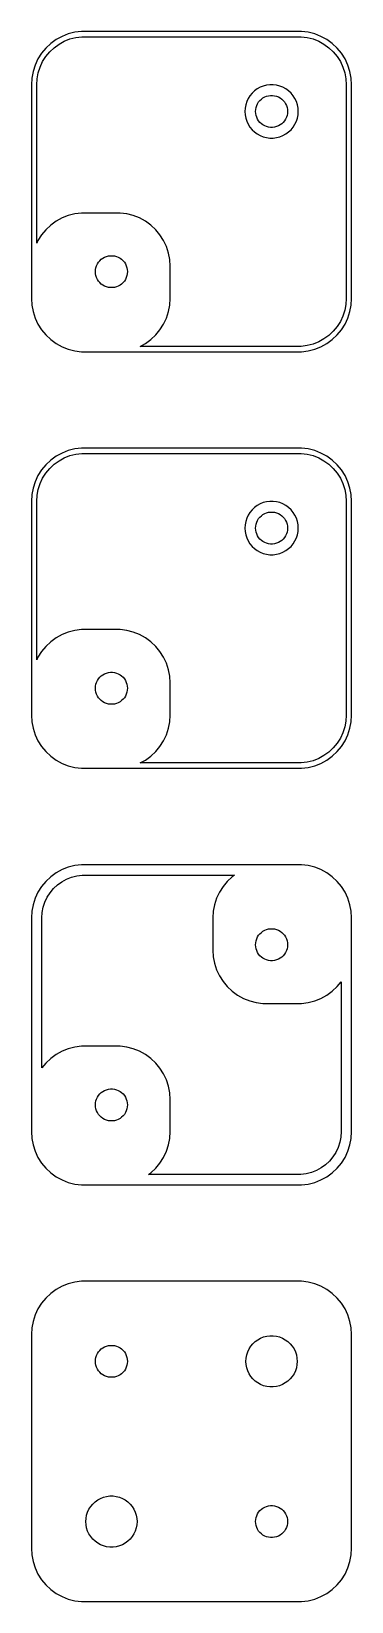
# Model space of a CAD drawing. Header units: metres. Extents: x -15 to 15, y 102 to 249.
import ezdxf

# ---------------------------------------------------------------- set-up
doc = ezdxf.new("R2010")
doc.units = ezdxf.units.M

msp = doc.modelspace()

# ---------------------------------------------------------------- linework, layer by layer
for p, q in [((-12.1289, 248.524), (-12.6791, 248.222)), ((-11.5451, 248.755), (-12.1289, 248.524)), ((-10.9369, 248.911), (-11.5451, 248.755)), ((-11.3906, 248.28), (-10.8432, 248.42)), ((-10.3139, 248.99), (-10.9369, 248.911)), ((-10.8432, 248.42), (-10.2825, 248.491)), ((10.3139, 248.99), (-10.3139, 248.99)), ((-10.2825, 248.491), (10.2825, 248.491)), ((10.2825, 248.491), (10.8432, 248.42)), ((10.9369, 248.911), (10.3139, 248.99)), ((10.8432, 248.42), (11.3906, 248.28)), ((11.5451, 248.755), (10.9369, 248.911)), ((12.1289, 248.524), (11.5451, 248.755)), ((12.6791, 248.222), (12.1289, 248.524)), ((-14.0451, 246.939), (-14.3815, 246.409)), ((-13.6448, 247.423), (-14.0451, 246.939)), ((-13.1871, 247.853), (-13.6448, 247.423)), ((-13.6406, 246.645), (-13.2803, 247.08)), ((-13.2803, 247.08), (-12.8684, 247.467)), ((-12.6791, 248.222), (-13.1871, 247.853)), ((-12.8684, 247.467), (-12.4112, 247.799)), ((-12.4112, 247.799), (-11.916, 248.072)), ((-11.916, 248.072), (-11.3906, 248.28)), ((11.3906, 248.28), (11.916, 248.072)), ((11.916, 248.072), (12.4112, 247.799)), ((12.4112, 247.799), (12.8684, 247.467)), ((13.1871, 247.853), (12.6791, 248.222)), ((12.8684, 247.467), (13.2803, 247.08)), ((13.6448, 247.423), (13.1871, 247.853)), ((13.2803, 247.08), (13.6406, 246.645)), ((14.0451, 246.939), (13.6448, 247.423)), ((14.3815, 246.409), (14.0451, 246.939)), ((-14.6489, 245.841), (-14.8429, 245.243)), ((-14.3815, 246.409), (-14.6489, 245.841)), ((-14.3586, 245.119), (-14.184, 245.657)), ((-14.184, 245.657), (-13.9434, 246.168)), ((-13.9434, 246.168), (-13.6406, 246.645)), ((13.6406, 246.645), (13.9434, 246.168)), ((13.9434, 246.168), (14.184, 245.657)), ((14.184, 245.657), (14.3586, 245.119)), ((14.6489, 245.841), (14.3815, 246.409)), ((14.8429, 245.243), (14.6489, 245.841)), ((-14.9606, 244.627), (-15, 244)), ((-15, 244), (-15, 224)), ((-14.8429, 245.243), (-14.9606, 244.627)), ((-14.5, 244), (-14.4645, 244.564)), ((-14.5, 229.157), (-14.5, 244)), ((-14.4645, 244.564), (-14.3586, 245.119)), ((7.34302, 243.995), (7.03154, 243.956)), ((7.65697, 243.995), (7.34302, 243.995)), ((7.96844, 243.956), (7.65697, 243.995)), ((14.3586, 245.119), (14.4645, 244.564)), ((14.4645, 244.564), (14.5, 244)), ((14.5, 244), (14.5, 224)), ((14.9606, 244.627), (14.8429, 245.243)), ((15, 244), (14.9606, 244.627)), ((15, 224), (15, 244)), ((5.30922, 242.704), (5.17555, 242.42)), ((5.47745, 242.969), (5.30922, 242.704)), ((5.67757, 243.211), (5.47745, 242.969)), ((5.90643, 243.426), (5.67757, 243.211)), ((6.16043, 243.611), (5.90643, 243.426)), ((6.43555, 243.762), (6.16043, 243.611)), ((6.28647, 242.382), (6.40654, 242.527)), ((6.40654, 242.527), (6.54385, 242.656)), ((6.72745, 243.878), (6.43555, 243.762)), ((6.54385, 242.656), (6.69626, 242.766)), ((6.69626, 242.766), (6.86133, 242.857)), ((7.03154, 243.956), (6.72745, 243.878)), ((6.86133, 242.857), (7.03647, 242.927)), ((7.03647, 242.927), (7.21892, 242.973)), ((7.21892, 242.973), (7.40581, 242.997)), ((7.40581, 242.997), (7.59418, 242.997)), ((7.59418, 242.997), (7.78107, 242.973)), ((7.78107, 242.973), (7.96352, 242.927)), ((7.96352, 242.927), (8.13866, 242.857)), ((8.27254, 243.878), (7.96844, 243.956)), ((8.13866, 242.857), (8.30373, 242.766)), ((8.56444, 243.762), (8.27254, 243.878)), ((8.30373, 242.766), (8.45613, 242.656)), ((8.45613, 242.656), (8.59344, 242.527)), ((8.83955, 243.611), (8.56444, 243.762)), ((8.59344, 242.527), (8.71352, 242.382)), ((9.09355, 243.426), (8.83955, 243.611)), ((9.32242, 243.211), (9.09355, 243.426)), ((9.52254, 242.969), (9.32242, 243.211)), ((9.69077, 242.704), (9.52254, 242.969)), ((9.82443, 242.42), (9.69077, 242.704)), ((5.0197, 241.813), (5, 241.5)), ((5, 241.5), (5.0197, 241.187)), ((5.07854, 242.122), (5.0197, 241.813)), ((5.0197, 241.187), (5.07854, 240.878)), ((5.17555, 242.42), (5.07854, 242.122)), ((6, 241.5), (6.01183, 241.688)), ((6.01183, 241.312), (6, 241.5)), ((6.01183, 241.688), (6.04712, 241.873)), ((6.04712, 241.127), (6.01183, 241.312)), ((6.04712, 241.873), (6.10533, 242.052)), ((6.10533, 240.948), (6.04712, 241.127)), ((6.10533, 242.052), (6.18553, 242.223)), ((6.18553, 242.223), (6.28647, 242.382)), ((8.71352, 242.382), (8.81445, 242.223)), ((8.81445, 242.223), (8.89465, 242.052)), ((8.89465, 242.052), (8.95287, 241.873)), ((8.95287, 241.127), (8.89465, 240.948)), ((8.95287, 241.873), (8.98816, 241.688)), ((8.98816, 241.312), (8.95287, 241.127)), ((8.98816, 241.688), (9, 241.5)), ((9, 241.5), (8.98816, 241.312)), ((9.92145, 242.122), (9.82443, 242.42)), ((9.98029, 241.813), (9.92145, 242.122)), ((9.92145, 240.878), (9.98029, 241.187)), ((10, 241.5), (9.98029, 241.813)), ((9.98029, 241.187), (10, 241.5)), ((5.07854, 240.878), (5.17555, 240.58)), ((5.17555, 240.58), (5.30922, 240.296)), ((5.30922, 240.296), (5.47745, 240.031)), ((5.47745, 240.031), (5.67757, 239.789)), ((5.67757, 239.789), (5.90643, 239.574)), ((6.18553, 240.777), (6.10533, 240.948)), ((6.28647, 240.618), (6.18553, 240.777)), ((6.40654, 240.473), (6.28647, 240.618)), ((6.54385, 240.344), (6.40654, 240.473)), ((6.69626, 240.234), (6.54385, 240.344)), ((6.86133, 240.143), (6.69626, 240.234)), ((7.03647, 240.073), (6.86133, 240.143)), ((7.21892, 240.027), (7.03647, 240.073)), ((7.40581, 240.003), (7.21892, 240.027)), ((7.59418, 240.003), (7.40581, 240.003)), ((7.78107, 240.027), (7.59418, 240.003)), ((7.96352, 240.073), (7.78107, 240.027)), ((8.13866, 240.143), (7.96352, 240.073)), ((8.30373, 240.234), (8.13866, 240.143)), ((8.45613, 240.344), (8.30373, 240.234)), ((8.59344, 240.473), (8.45613, 240.344)), ((8.71352, 240.618), (8.59344, 240.473)), ((8.81445, 240.777), (8.71352, 240.618)), ((8.89465, 240.948), (8.81445, 240.777)), ((9.09355, 239.574), (9.32242, 239.789)), ((9.32242, 239.789), (9.52254, 240.031)), ((9.52254, 240.031), (9.69077, 240.296)), ((9.69077, 240.296), (9.82443, 240.58)), ((9.82443, 240.58), (9.92145, 240.878)), ((5.90643, 239.574), (6.16043, 239.389)), ((6.16043, 239.389), (6.43555, 239.238)), ((6.43555, 239.238), (6.72745, 239.122)), ((6.72745, 239.122), (7.03154, 239.044)), ((7.03154, 239.044), (7.34302, 239.005)), ((7.34302, 239.005), (7.65697, 239.005)), ((7.65697, 239.005), (7.96844, 239.044)), ((7.96844, 239.044), (8.27254, 239.122)), ((8.27254, 239.122), (8.56444, 239.238)), ((8.56444, 239.238), (8.83955, 239.389)), ((8.83955, 239.389), (9.09355, 239.574)), ((-13.1871, 230.853), (-13.6448, 230.423)), ((-12.6791, 231.222), (-13.1871, 230.853)), ((-12.1289, 231.524), (-12.6791, 231.222)), ((-11.5451, 231.755), (-12.1289, 231.524)), ((-10.9369, 231.911), (-11.5451, 231.755)), ((-10.3139, 231.99), (-10.9369, 231.911)), ((-6.68604, 231.99), (-10.3139, 231.99)), ((-6.06308, 231.911), (-6.68604, 231.99)), ((-5.45491, 231.755), (-6.06308, 231.911)), ((-4.87109, 231.524), (-5.45491, 231.755)), ((-4.32086, 231.222), (-4.87109, 231.524)), ((-3.81287, 230.853), (-4.32086, 231.222)), ((-3.35515, 230.423), (-3.81287, 230.853)), ((-14.3815, 229.409), (-14.5, 229.157)), ((-14.0451, 229.939), (-14.3815, 229.409)), ((-13.6448, 230.423), (-14.0451, 229.939)), ((-2.95491, 229.939), (-3.35515, 230.423)), ((-2.61845, 229.409), (-2.95491, 229.939)), ((-2.3511, 228.841), (-2.61845, 229.409)), ((-8.30373, 227.766), (-8.13866, 227.857)), ((-8.13866, 227.857), (-7.96352, 227.927)), ((-7.96352, 227.927), (-7.78107, 227.973)), ((-7.78107, 227.973), (-7.59418, 227.997)), ((-7.59418, 227.997), (-7.40581, 227.997)), ((-7.40581, 227.997), (-7.21892, 227.973)), ((-7.21892, 227.973), (-7.03647, 227.927)), ((-7.03647, 227.927), (-6.86133, 227.857)), ((-6.86133, 227.857), (-6.69626, 227.766)), ((-2.15707, 228.243), (-2.3511, 228.841)), ((-2.03941, 227.627), (-2.15707, 228.243)), ((-9, 226.5), (-8.98816, 226.688)), ((-8.98816, 226.312), (-9, 226.5)), ((-8.98816, 226.688), (-8.95287, 226.873)), ((-8.95287, 226.873), (-8.89465, 227.052)), ((-8.89465, 227.052), (-8.81445, 227.223)), ((-8.81445, 227.223), (-8.71352, 227.382)), ((-8.71352, 227.382), (-8.59344, 227.527)), ((-8.59344, 227.527), (-8.45613, 227.656)), ((-8.45613, 227.656), (-8.30373, 227.766)), ((-6.69626, 227.766), (-6.54385, 227.656)), ((-6.54385, 227.656), (-6.40654, 227.527)), ((-6.40654, 227.527), (-6.28647, 227.382)), ((-6.28647, 227.382), (-6.18553, 227.223)), ((-6.18553, 227.223), (-6.10533, 227.052)), ((-6.10533, 227.052), (-6.04712, 226.873)), ((-6.04712, 226.873), (-6.01183, 226.688)), ((-6.01183, 226.688), (-6, 226.5)), ((-6, 226.5), (-6.01183, 226.312)), ((-2, 227), (-2.03941, 227.627)), ((-2, 224), (-2, 227)), ((-8.95287, 226.127), (-8.98816, 226.312)), ((-8.89465, 225.948), (-8.95287, 226.127)), ((-8.81445, 225.777), (-8.89465, 225.948)), ((-8.71352, 225.618), (-8.81445, 225.777)), ((-8.59344, 225.473), (-8.71352, 225.618)), ((-8.45613, 225.344), (-8.59344, 225.473)), ((-8.30373, 225.234), (-8.45613, 225.344)), ((-8.13866, 225.143), (-8.30373, 225.234)), ((-7.96352, 225.073), (-8.13866, 225.143)), ((-7.78107, 225.027), (-7.96352, 225.073)), ((-7.59418, 225.003), (-7.78107, 225.027)), ((-7.40581, 225.003), (-7.59418, 225.003)), ((-7.21892, 225.027), (-7.40581, 225.003)), ((-7.03647, 225.073), (-7.21892, 225.027)), ((-6.86133, 225.143), (-7.03647, 225.073)), ((-6.69626, 225.234), (-6.86133, 225.143)), ((-6.54385, 225.344), (-6.69626, 225.234)), ((-6.40654, 225.473), (-6.54385, 225.344)), ((-6.28647, 225.618), (-6.40654, 225.473)), ((-6.18553, 225.777), (-6.28647, 225.618)), ((-6.10533, 225.948), (-6.18553, 225.777)), ((-6.04712, 226.127), (-6.10533, 225.948)), ((-6.01183, 226.312), (-6.04712, 226.127)), ((-15, 224), (-14.9606, 223.373)), ((-2.03941, 223.373), (-2, 224)), ((14.4645, 223.436), (14.3586, 222.881)), ((14.5, 224), (14.4645, 223.436)), ((14.9606, 223.373), (15, 224)), ((-14.9606, 223.373), (-14.8429, 222.757)), ((-14.8429, 222.757), (-14.6489, 222.159)), ((-14.6489, 222.159), (-14.3815, 221.591)), ((-2.61845, 221.591), (-2.3511, 222.159)), ((-2.3511, 222.159), (-2.15707, 222.757)), ((-2.15707, 222.757), (-2.03941, 223.373)), ((14.184, 222.343), (13.9434, 221.832)), ((14.3586, 222.881), (14.184, 222.343)), ((14.3815, 221.591), (14.6489, 222.159)), ((14.6489, 222.159), (14.8429, 222.757)), ((14.8429, 222.757), (14.9606, 223.373)), ((-14.3815, 221.591), (-14.0451, 221.061)), ((-14.0451, 221.061), (-13.6448, 220.577)), ((-13.6448, 220.577), (-13.1871, 220.147)), ((-3.81287, 220.147), (-3.35515, 220.577)), ((-3.35515, 220.577), (-2.95491, 221.061)), ((-2.95491, 221.061), (-2.61845, 221.591)), ((12.8684, 220.533), (12.4112, 220.201)), ((13.2803, 220.92), (12.8684, 220.533)), ((13.1871, 220.147), (13.6448, 220.577)), ((13.6406, 221.355), (13.2803, 220.92)), ((13.9434, 221.832), (13.6406, 221.355)), ((13.6448, 220.577), (14.0451, 221.061)), ((14.0451, 221.061), (14.3815, 221.591)), ((-13.1871, 220.147), (-12.6791, 219.778)), ((-12.6791, 219.778), (-12.1289, 219.476)), ((-12.1289, 219.476), (-11.5451, 219.245)), ((-11.5451, 219.245), (-10.9369, 219.089)), ((-10.9369, 219.089), (-10.3139, 219.01)), ((-10.3139, 219.01), (10.3139, 219.01)), ((-4.81104, 219.509), (-4.32086, 219.778)), ((10.2825, 219.509), (-4.81104, 219.509)), ((-4.32086, 219.778), (-3.81287, 220.147)), ((10.8432, 219.58), (10.2825, 219.509)), ((10.3139, 219.01), (10.9369, 219.089)), ((11.3906, 219.72), (10.8432, 219.58)), ((10.9369, 219.089), (11.5451, 219.245)), ((11.916, 219.928), (11.3906, 219.72)), ((11.5451, 219.245), (12.1289, 219.476)), ((12.4112, 220.201), (11.916, 219.928)), ((12.1289, 219.476), (12.6791, 219.778)), ((12.6791, 219.778), (13.1871, 220.147)), ((-13.1871, 208.853), (-13.6448, 208.423)), ((-12.6791, 209.222), (-13.1871, 208.853)), ((-12.8684, 208.467), (-12.4112, 208.799)), ((-12.1289, 209.524), (-12.6791, 209.222)), ((-12.4112, 208.799), (-11.916, 209.072)), ((-11.5451, 209.755), (-12.1289, 209.524)), ((-11.916, 209.072), (-11.3906, 209.28)), ((-10.9369, 209.911), (-11.5451, 209.755)), ((-11.3906, 209.28), (-10.8432, 209.42)), ((-10.3139, 209.99), (-10.9369, 209.911)), ((-10.8432, 209.42), (-10.2825, 209.491)), ((10.3139, 209.99), (-10.3139, 209.99)), ((-10.2825, 209.491), (10.2825, 209.491)), ((10.2825, 209.491), (10.8432, 209.42)), ((10.9369, 209.911), (10.3139, 209.99)), ((10.8432, 209.42), (11.3906, 209.28)), ((11.5451, 209.755), (10.9369, 209.911)), ((11.3906, 209.28), (11.916, 209.072)), ((12.1289, 209.524), (11.5451, 209.755)), ((11.916, 209.072), (12.4112, 208.799)), ((12.6791, 209.222), (12.1289, 209.524)), ((12.4112, 208.799), (12.8684, 208.467)), ((13.1871, 208.853), (12.6791, 209.222)), ((13.6448, 208.423), (13.1871, 208.853)), ((-14.3815, 207.409), (-14.6489, 206.841)), ((-14.0451, 207.939), (-14.3815, 207.409)), ((-13.6448, 208.423), (-14.0451, 207.939)), ((-13.9434, 207.168), (-13.6406, 207.645)), ((-13.6406, 207.645), (-13.2803, 208.08)), ((-13.2803, 208.08), (-12.8684, 208.467)), ((12.8684, 208.467), (13.2803, 208.08)), ((13.2803, 208.08), (13.6406, 207.645)), ((13.6406, 207.645), (13.9434, 207.168)), ((14.0451, 207.939), (13.6448, 208.423)), ((14.3815, 207.409), (14.0451, 207.939)), ((14.6489, 206.841), (14.3815, 207.409)), ((-14.8429, 206.243), (-14.9606, 205.627)), ((-14.6489, 206.841), (-14.8429, 206.243)), ((-14.4645, 205.564), (-14.3586, 206.119)), ((-14.3586, 206.119), (-14.184, 206.657)), ((-14.184, 206.657), (-13.9434, 207.168)), ((13.9434, 207.168), (14.184, 206.657)), ((14.184, 206.657), (14.3586, 206.119)), ((14.3586, 206.119), (14.4645, 205.564)), ((14.8429, 206.243), (14.6489, 206.841)), ((14.9606, 205.627), (14.8429, 206.243)), ((-14.9606, 205.627), (-15, 205)), ((-15, 205), (-15, 185)), ((-14.5, 205), (-14.4645, 205.564)), ((-14.5, 190.157), (-14.5, 205)), ((5.90643, 204.426), (5.67757, 204.211)), ((6.16043, 204.611), (5.90643, 204.426)), ((6.43555, 204.762), (6.16043, 204.611)), ((6.72745, 204.878), (6.43555, 204.762)), ((7.03154, 204.956), (6.72745, 204.878)), ((7.34302, 204.995), (7.03154, 204.956)), ((7.65697, 204.995), (7.34302, 204.995)), ((7.96844, 204.956), (7.65697, 204.995)), ((8.27254, 204.878), (7.96844, 204.956)), ((8.56444, 204.762), (8.27254, 204.878)), ((8.83955, 204.611), (8.56444, 204.762)), ((9.09355, 204.426), (8.83955, 204.611)), ((9.32242, 204.211), (9.09355, 204.426)), ((14.4645, 205.564), (14.5, 205)), ((14.5, 205), (14.5, 185)), ((15, 205), (14.9606, 205.627)), ((15, 185), (15, 205)), ((5.07854, 203.122), (5.0197, 202.813)), ((5.17555, 203.42), (5.07854, 203.122)), ((5.30922, 203.704), (5.17555, 203.42)), ((5.47745, 203.969), (5.30922, 203.704)), ((5.67757, 204.211), (5.47745, 203.969)), ((6.01183, 202.688), (6.04712, 202.873)), ((6.04712, 202.873), (6.10533, 203.052)), ((6.10533, 203.052), (6.18553, 203.223)), ((6.18553, 203.223), (6.28647, 203.382)), ((6.28647, 203.382), (6.40654, 203.527)), ((6.40654, 203.527), (6.54385, 203.656)), ((6.54385, 203.656), (6.69626, 203.766)), ((6.69626, 203.766), (6.86133, 203.857)), ((6.86133, 203.857), (7.03647, 203.927)), ((7.03647, 203.927), (7.21892, 203.973)), ((7.21892, 203.973), (7.40581, 203.997)), ((7.40581, 203.997), (7.59418, 203.997)), ((7.59418, 203.997), (7.78107, 203.973)), ((7.78107, 203.973), (7.96352, 203.927)), ((7.96352, 203.927), (8.13866, 203.857)), ((8.13866, 203.857), (8.30373, 203.766)), ((8.30373, 203.766), (8.45613, 203.656)), ((8.45613, 203.656), (8.59344, 203.527)), ((8.59344, 203.527), (8.71352, 203.382)), ((8.71352, 203.382), (8.81445, 203.223)), ((8.81445, 203.223), (8.89465, 203.052)), ((8.89465, 203.052), (8.95287, 202.873)), ((8.95287, 202.873), (8.98816, 202.688)), ((9.52254, 203.969), (9.32242, 204.211)), ((9.69077, 203.704), (9.52254, 203.969)), ((9.82443, 203.42), (9.69077, 203.704)), ((9.92145, 203.122), (9.82443, 203.42)), ((9.98029, 202.813), (9.92145, 203.122)), ((5.0197, 202.813), (5, 202.5)), ((5, 202.5), (5.0197, 202.187)), ((5.0197, 202.187), (5.07854, 201.878)), ((5.07854, 201.878), (5.17555, 201.58)), ((5.17555, 201.58), (5.30922, 201.296)), ((6, 202.5), (6.01183, 202.688)), ((6.01183, 202.312), (6, 202.5)), ((6.04712, 202.127), (6.01183, 202.312)), ((6.10533, 201.948), (6.04712, 202.127)), ((6.18553, 201.777), (6.10533, 201.948)), ((6.28647, 201.618), (6.18553, 201.777)), ((6.40654, 201.473), (6.28647, 201.618)), ((6.54385, 201.344), (6.40654, 201.473)), ((8.59344, 201.473), (8.45613, 201.344)), ((8.71352, 201.618), (8.59344, 201.473)), ((8.81445, 201.777), (8.71352, 201.618)), ((8.89465, 201.948), (8.81445, 201.777)), ((8.95287, 202.127), (8.89465, 201.948)), ((8.98816, 202.312), (8.95287, 202.127)), ((8.98816, 202.688), (9, 202.5)), ((9, 202.5), (8.98816, 202.312)), ((9.69077, 201.296), (9.82443, 201.58)), ((9.82443, 201.58), (9.92145, 201.878)), ((9.92145, 201.878), (9.98029, 202.187)), ((10, 202.5), (9.98029, 202.813)), ((9.98029, 202.187), (10, 202.5)), ((5.30922, 201.296), (5.47745, 201.031)), ((5.47745, 201.031), (5.67757, 200.789)), ((5.67757, 200.789), (5.90643, 200.574)), ((5.90643, 200.574), (6.16043, 200.389)), ((6.16043, 200.389), (6.43555, 200.238)), ((6.43555, 200.238), (6.72745, 200.122)), ((6.69626, 201.234), (6.54385, 201.344)), ((6.86133, 201.143), (6.69626, 201.234)), ((6.72745, 200.122), (7.03154, 200.044)), ((7.03647, 201.073), (6.86133, 201.143)), ((7.03154, 200.044), (7.34302, 200.005)), ((7.21892, 201.027), (7.03647, 201.073)), ((7.40581, 201.003), (7.21892, 201.027)), ((7.34302, 200.005), (7.65697, 200.005)), ((7.59418, 201.003), (7.40581, 201.003)), ((7.78107, 201.027), (7.59418, 201.003)), ((7.65697, 200.005), (7.96844, 200.044)), ((7.96352, 201.073), (7.78107, 201.027)), ((8.13866, 201.143), (7.96352, 201.073)), ((7.96844, 200.044), (8.27254, 200.122)), ((8.30373, 201.234), (8.13866, 201.143)), ((8.27254, 200.122), (8.56444, 200.238)), ((8.45613, 201.344), (8.30373, 201.234)), ((8.56444, 200.238), (8.83955, 200.389)), ((8.83955, 200.389), (9.09355, 200.574)), ((9.09355, 200.574), (9.32242, 200.789)), ((9.32242, 200.789), (9.52254, 201.031)), ((9.52254, 201.031), (9.69077, 201.296)), ((-11.5451, 192.755), (-12.1289, 192.524)), ((-10.9369, 192.911), (-11.5451, 192.755)), ((-10.3139, 192.99), (-10.9369, 192.911)), ((-6.68604, 192.99), (-10.3139, 192.99)), ((-6.06308, 192.911), (-6.68604, 192.99)), ((-5.45491, 192.755), (-6.06308, 192.911)), ((-4.87109, 192.524), (-5.45491, 192.755)), ((-13.6448, 191.423), (-14.0451, 190.939)), ((-13.1871, 191.853), (-13.6448, 191.423)), ((-12.6791, 192.222), (-13.1871, 191.853)), ((-12.1289, 192.524), (-12.6791, 192.222)), ((-4.32086, 192.222), (-4.87109, 192.524)), ((-3.81287, 191.853), (-4.32086, 192.222)), ((-3.35515, 191.423), (-3.81287, 191.853)), ((-2.95491, 190.939), (-3.35515, 191.423)), ((-14.3815, 190.409), (-14.5, 190.157)), ((-14.0451, 190.939), (-14.3815, 190.409)), ((-2.61845, 190.409), (-2.95491, 190.939)), ((-2.3511, 189.841), (-2.61845, 190.409)), ((-2.15707, 189.243), (-2.3511, 189.841)), ((-8.89465, 188.052), (-8.81445, 188.223)), ((-8.81445, 188.223), (-8.71352, 188.382)), ((-8.71352, 188.382), (-8.59344, 188.527)), ((-8.59344, 188.527), (-8.45613, 188.656)), ((-8.45613, 188.656), (-8.30373, 188.766)), ((-8.30373, 188.766), (-8.13866, 188.857)), ((-8.13866, 188.857), (-7.96352, 188.927)), ((-7.96352, 188.927), (-7.78107, 188.973)), ((-7.78107, 188.973), (-7.59418, 188.997)), ((-7.59418, 188.997), (-7.40581, 188.997)), ((-7.40581, 188.997), (-7.21892, 188.973)), ((-7.21892, 188.973), (-7.03647, 188.927)), ((-7.03647, 188.927), (-6.86133, 188.857)), ((-6.86133, 188.857), (-6.69626, 188.766)), ((-6.69626, 188.766), (-6.54385, 188.656)), ((-6.54385, 188.656), (-6.40654, 188.527)), ((-6.40654, 188.527), (-6.28647, 188.382)), ((-6.28647, 188.382), (-6.18553, 188.223)), ((-6.18553, 188.223), (-6.10533, 188.052)), ((-2.03941, 188.627), (-2.15707, 189.243)), ((-2, 188), (-2.03941, 188.627)), ((-9, 187.5), (-8.98816, 187.688)), ((-8.98816, 187.312), (-9, 187.5)), ((-8.98816, 187.688), (-8.95287, 187.873)), ((-8.95287, 187.127), (-8.98816, 187.312)), ((-8.95287, 187.873), (-8.89465, 188.052)), ((-8.89465, 186.948), (-8.95287, 187.127)), ((-8.81445, 186.777), (-8.89465, 186.948)), ((-8.71352, 186.618), (-8.81445, 186.777)), ((-6.18553, 186.777), (-6.28647, 186.618)), ((-6.10533, 186.948), (-6.18553, 186.777)), ((-6.10533, 188.052), (-6.04712, 187.873)), ((-6.04712, 187.127), (-6.10533, 186.948)), ((-6.04712, 187.873), (-6.01183, 187.688)), ((-6.01183, 187.312), (-6.04712, 187.127)), ((-6.01183, 187.688), (-6, 187.5)), ((-6, 187.5), (-6.01183, 187.312)), ((-2, 185), (-2, 188)), ((-8.59344, 186.473), (-8.71352, 186.618)), ((-8.45613, 186.344), (-8.59344, 186.473)), ((-8.30373, 186.234), (-8.45613, 186.344)), ((-8.13866, 186.143), (-8.30373, 186.234)), ((-7.96352, 186.073), (-8.13866, 186.143)), ((-7.78107, 186.027), (-7.96352, 186.073)), ((-7.59418, 186.003), (-7.78107, 186.027)), ((-7.40581, 186.003), (-7.59418, 186.003)), ((-7.21892, 186.027), (-7.40581, 186.003)), ((-7.03647, 186.073), (-7.21892, 186.027)), ((-6.86133, 186.143), (-7.03647, 186.073)), ((-6.69626, 186.234), (-6.86133, 186.143)), ((-6.54385, 186.344), (-6.69626, 186.234)), ((-6.40654, 186.473), (-6.54385, 186.344)), ((-6.28647, 186.618), (-6.40654, 186.473)), ((-15, 185), (-14.9606, 184.373)), ((-14.9606, 184.373), (-14.8429, 183.757)), ((-14.8429, 183.757), (-14.6489, 183.159)), ((-2.3511, 183.159), (-2.15707, 183.757)), ((-2.15707, 183.757), (-2.03941, 184.373)), ((-2.03941, 184.373), (-2, 185)), ((14.3586, 183.881), (14.184, 183.343)), ((14.4645, 184.436), (14.3586, 183.881)), ((14.5, 185), (14.4645, 184.436)), ((14.6489, 183.159), (14.8429, 183.757)), ((14.8429, 183.757), (14.9606, 184.373)), ((14.9606, 184.373), (15, 185)), ((-14.6489, 183.159), (-14.3815, 182.591)), ((-14.3815, 182.591), (-14.0451, 182.061)), ((-2.95491, 182.061), (-2.61845, 182.591)), ((-2.61845, 182.591), (-2.3511, 183.159)), ((13.6406, 182.355), (13.2803, 181.92)), ((13.9434, 182.832), (13.6406, 182.355)), ((14.184, 183.343), (13.9434, 182.832)), ((14.0451, 182.061), (14.3815, 182.591)), ((14.3815, 182.591), (14.6489, 183.159)), ((-14.0451, 182.061), (-13.6448, 181.577)), ((-13.6448, 181.577), (-13.1871, 181.147)), ((-13.1871, 181.147), (-12.6791, 180.778)), ((-4.32086, 180.778), (-3.81287, 181.147)), ((-3.81287, 181.147), (-3.35515, 181.577)), ((-3.35515, 181.577), (-2.95491, 182.061)), ((11.916, 180.928), (11.3906, 180.72)), ((12.4112, 181.201), (11.916, 180.928)), ((12.8684, 181.533), (12.4112, 181.201)), ((12.6791, 180.778), (13.1871, 181.147)), ((13.2803, 181.92), (12.8684, 181.533)), ((13.1871, 181.147), (13.6448, 181.577)), ((13.6448, 181.577), (14.0451, 182.061)), ((-12.6791, 180.778), (-12.1289, 180.476)), ((-12.1289, 180.476), (-11.5451, 180.245)), ((-11.5451, 180.245), (-10.9369, 180.089)), ((-10.9369, 180.089), (-10.3139, 180.01)), ((-10.3139, 180.01), (10.3139, 180.01)), ((-4.81104, 180.509), (-4.32086, 180.778)), ((10.2825, 180.509), (-4.81104, 180.509)), ((10.8432, 180.58), (10.2825, 180.509)), ((10.3139, 180.01), (10.9369, 180.089)), ((11.3906, 180.72), (10.8432, 180.58)), ((10.9369, 180.089), (11.5451, 180.245)), ((11.5451, 180.245), (12.1289, 180.476)), ((12.1289, 180.476), (12.6791, 180.778)), ((-12.1289, 170.524), (-12.6791, 170.222)), ((-11.5451, 170.755), (-12.1289, 170.524)), ((-10.9369, 170.911), (-11.5451, 170.755)), ((-10.3139, 170.99), (-10.9369, 170.911)), ((10.3139, 170.99), (-10.3139, 170.99)), ((10.9369, 170.911), (10.3139, 170.99)), ((11.5451, 170.755), (10.9369, 170.911)), ((12.1289, 170.524), (11.5451, 170.755)), ((12.6791, 170.222), (12.1289, 170.524)), ((-13.6448, 169.423), (-14.0451, 168.939)), ((-13.1871, 169.853), (-13.6448, 169.423)), ((-12.6791, 170.222), (-13.1871, 169.853)), ((-12.9322, 168.754), (-12.5639, 169.099)), ((-12.5639, 169.099), (-12.1553, 169.396)), ((-12.1553, 169.396), (-11.7126, 169.64)), ((-11.7126, 169.64), (-11.243, 169.826)), ((-11.243, 169.826), (-10.7537, 169.951)), ((-10.7537, 169.951), (-10.2526, 170.014)), ((-10.2526, 170.014), (4.03568, 170.014)), ((3.35515, 169.423), (2.95491, 168.939)), ((3.81287, 169.853), (3.35515, 169.423)), ((4.03568, 170.014), (3.81287, 169.853)), ((13.1871, 169.853), (12.6791, 170.222)), ((13.6448, 169.423), (13.1871, 169.853)), ((14.0451, 168.939), (13.6448, 169.423)), ((-14.6489, 167.841), (-14.8429, 167.243)), ((-14.3815, 168.409), (-14.6489, 167.841)), ((-14.0451, 168.939), (-14.3815, 168.409)), ((-13.7399, 167.481), (-13.5248, 167.938)), ((-13.5248, 167.938), (-13.2542, 168.364)), ((-13.2542, 168.364), (-12.9322, 168.754)), ((2.3511, 167.841), (2.15707, 167.243)), ((2.61845, 168.409), (2.3511, 167.841)), ((2.95491, 168.939), (2.61845, 168.409)), ((14.3815, 168.409), (14.0451, 168.939)), ((14.6489, 167.841), (14.3815, 168.409)), ((14.8429, 167.243), (14.6489, 167.841)), ((-14.9606, 166.627), (-15, 166)), ((-14.8429, 167.243), (-14.9606, 166.627)), ((-14.0224, 166), (-13.9907, 166.504)), ((-13.9907, 166.504), (-13.896, 167)), ((-13.896, 167), (-13.7399, 167.481)), ((2.03941, 166.627), (2, 166)), ((2.15707, 167.243), (2.03941, 166.627)), ((14.9606, 166.627), (14.8429, 167.243)), ((15, 166), (14.9606, 166.627)), ((-15, 166), (-15, 146)), ((-14.0224, 151.966), (-14.0224, 166)), ((2, 166), (2, 163)), ((6.40654, 164.527), (6.54385, 164.656)), ((6.54385, 164.656), (6.69626, 164.766)), ((6.69626, 164.766), (6.86133, 164.857)), ((6.86133, 164.857), (7.03647, 164.927)), ((7.03647, 164.927), (7.21892, 164.973)), ((7.21892, 164.973), (7.40581, 164.997)), ((7.40581, 164.997), (7.59418, 164.997)), ((7.59418, 164.997), (7.78107, 164.973)), ((7.78107, 164.973), (7.96352, 164.927)), ((7.96352, 164.927), (8.13866, 164.857)), ((8.13866, 164.857), (8.30373, 164.766)), ((8.30373, 164.766), (8.45613, 164.656)), ((8.45613, 164.656), (8.59344, 164.527)), ((15, 146), (15, 166)), ((6, 163.5), (6.01183, 163.688)), ((6.01183, 163.312), (6, 163.5)), ((6.01183, 163.688), (6.04712, 163.873)), ((6.04712, 163.127), (6.01183, 163.312)), ((6.04712, 163.873), (6.10533, 164.052)), ((6.10533, 164.052), (6.18553, 164.223)), ((6.18553, 164.223), (6.28647, 164.382)), ((6.28647, 164.382), (6.40654, 164.527)), ((8.59344, 164.527), (8.71352, 164.382)), ((8.71352, 164.382), (8.81445, 164.223)), ((8.81445, 164.223), (8.89465, 164.052)), ((8.89465, 164.052), (8.95287, 163.873)), ((8.95287, 163.873), (8.98816, 163.688)), ((8.98816, 163.312), (8.95287, 163.127)), ((8.98816, 163.688), (9, 163.5)), ((9, 163.5), (8.98816, 163.312)), ((2, 163), (2.03941, 162.373)), ((2.03941, 162.373), (2.15707, 161.757)), ((2.15707, 161.757), (2.3511, 161.159)), ((6.10533, 162.948), (6.04712, 163.127)), ((6.18553, 162.777), (6.10533, 162.948)), ((6.28647, 162.618), (6.18553, 162.777)), ((6.40654, 162.473), (6.28647, 162.618)), ((6.54385, 162.344), (6.40654, 162.473)), ((6.69626, 162.234), (6.54385, 162.344)), ((6.86133, 162.143), (6.69626, 162.234)), ((7.03647, 162.073), (6.86133, 162.143)), ((7.21892, 162.027), (7.03647, 162.073)), ((7.40581, 162.003), (7.21892, 162.027)), ((7.59418, 162.003), (7.40581, 162.003)), ((7.78107, 162.027), (7.59418, 162.003)), ((7.96352, 162.073), (7.78107, 162.027)), ((8.13866, 162.143), (7.96352, 162.073)), ((8.30373, 162.234), (8.13866, 162.143)), ((8.45613, 162.344), (8.30373, 162.234)), ((8.59344, 162.473), (8.45613, 162.344)), ((8.71352, 162.618), (8.59344, 162.473)), ((8.81445, 162.777), (8.71352, 162.618)), ((8.89465, 162.948), (8.81445, 162.777)), ((8.95287, 163.127), (8.89465, 162.948)), ((2.3511, 161.159), (2.61845, 160.591)), ((2.61845, 160.591), (2.95491, 160.061)), ((2.95491, 160.061), (3.35515, 159.577)), ((3.35515, 159.577), (3.81287, 159.147)), ((3.81287, 159.147), (4.32086, 158.778)), ((4.32086, 158.778), (4.87109, 158.476)), ((12.1289, 158.476), (12.6791, 158.778)), ((12.6791, 158.778), (13.1871, 159.147)), ((13.1871, 159.147), (13.6448, 159.577)), ((13.6448, 159.577), (14.0224, 160.034)), ((14.0224, 160.034), (14.0224, 146)), ((4.87109, 158.476), (5.45491, 158.245)), ((5.45491, 158.245), (6.06308, 158.089)), ((6.06308, 158.089), (6.68604, 158.01)), ((6.68604, 158.01), (10.3139, 158.01)), ((10.3139, 158.01), (10.9369, 158.089)), ((10.9369, 158.089), (11.5451, 158.245)), ((11.5451, 158.245), (12.1289, 158.476)), ((-12.6791, 153.222), (-13.1871, 152.853)), ((-12.1289, 153.524), (-12.6791, 153.222)), ((-11.5451, 153.755), (-12.1289, 153.524)), ((-10.9369, 153.911), (-11.5451, 153.755)), ((-10.3139, 153.99), (-10.9369, 153.911)), ((-6.68604, 153.99), (-10.3139, 153.99)), ((-6.06308, 153.911), (-6.68604, 153.99)), ((-5.45491, 153.755), (-6.06308, 153.911)), ((-4.87109, 153.524), (-5.45491, 153.755)), ((-4.32086, 153.222), (-4.87109, 153.524)), ((-3.81287, 152.853), (-4.32086, 153.222)), ((-13.6448, 152.423), (-14.0224, 151.966)), ((-13.1871, 152.853), (-13.6448, 152.423)), ((-3.35515, 152.423), (-3.81287, 152.853)), ((-2.95491, 151.939), (-3.35515, 152.423)), ((-2.61845, 151.409), (-2.95491, 151.939)), ((-2.3511, 150.841), (-2.61845, 151.409)), ((-8.13866, 149.857), (-7.96352, 149.927)), ((-7.96352, 149.927), (-7.78107, 149.973)), ((-7.78107, 149.973), (-7.59418, 149.997)), ((-7.59418, 149.997), (-7.40581, 149.997)), ((-7.40581, 149.997), (-7.21892, 149.973)), ((-7.21892, 149.973), (-7.03647, 149.927)), ((-7.03647, 149.927), (-6.86133, 149.857)), ((-2.15707, 150.243), (-2.3511, 150.841)), ((-2.03941, 149.627), (-2.15707, 150.243)), ((-9, 148.5), (-8.98816, 148.688)), ((-8.98816, 148.312), (-9, 148.5)), ((-8.98816, 148.688), (-8.95287, 148.873)), ((-8.95287, 148.873), (-8.89465, 149.052)), ((-8.89465, 149.052), (-8.81445, 149.223)), ((-8.81445, 149.223), (-8.71352, 149.382)), ((-8.71352, 149.382), (-8.59344, 149.527)), ((-8.59344, 149.527), (-8.45613, 149.656)), ((-8.45613, 149.656), (-8.30373, 149.766)), ((-8.30373, 149.766), (-8.13866, 149.857)), ((-6.86133, 149.857), (-6.69626, 149.766)), ((-6.69626, 149.766), (-6.54385, 149.656)), ((-6.54385, 149.656), (-6.40654, 149.527)), ((-6.40654, 149.527), (-6.28647, 149.382)), ((-6.28647, 149.382), (-6.18553, 149.223)), ((-6.18553, 149.223), (-6.10533, 149.052)), ((-6.10533, 149.052), (-6.04712, 148.873)), ((-6.04712, 148.873), (-6.01183, 148.688)), ((-6.01183, 148.688), (-6, 148.5)), ((-6, 148.5), (-6.01183, 148.312)), ((-2, 149), (-2.03941, 149.627)), ((-2, 146), (-2, 149)), ((-8.95287, 148.127), (-8.98816, 148.312)), ((-8.89465, 147.948), (-8.95287, 148.127)), ((-8.81445, 147.777), (-8.89465, 147.948)), ((-8.71352, 147.618), (-8.81445, 147.777)), ((-8.59344, 147.473), (-8.71352, 147.618)), ((-8.45613, 147.344), (-8.59344, 147.473)), ((-8.30373, 147.234), (-8.45613, 147.344)), ((-8.13866, 147.143), (-8.30373, 147.234)), ((-7.96352, 147.073), (-8.13866, 147.143)), ((-7.78107, 147.027), (-7.96352, 147.073)), ((-7.59418, 147.003), (-7.78107, 147.027)), ((-7.40581, 147.003), (-7.59418, 147.003)), ((-7.21892, 147.027), (-7.40581, 147.003)), ((-7.03647, 147.073), (-7.21892, 147.027)), ((-6.86133, 147.143), (-7.03647, 147.073)), ((-6.69626, 147.234), (-6.86133, 147.143)), ((-6.54385, 147.344), (-6.69626, 147.234)), ((-6.40654, 147.473), (-6.54385, 147.344)), ((-6.28647, 147.618), (-6.40654, 147.473)), ((-6.18553, 147.777), (-6.28647, 147.618)), ((-6.10533, 147.948), (-6.18553, 147.777)), ((-6.04712, 148.127), (-6.10533, 147.948)), ((-6.01183, 148.312), (-6.04712, 148.127)), ((-15, 146), (-14.9606, 145.373)), ((-2.03941, 145.373), (-2, 146)), ((14.0224, 146), (13.9907, 145.496)), ((14.9606, 145.373), (15, 146)), ((-14.9606, 145.373), (-14.8429, 144.757)), ((-14.8429, 144.757), (-14.6489, 144.159)), ((-14.6489, 144.159), (-14.3815, 143.591)), ((-2.61845, 143.591), (-2.3511, 144.159)), ((-2.3511, 144.159), (-2.15707, 144.757)), ((-2.15707, 144.757), (-2.03941, 145.373)), ((13.5248, 144.062), (13.2542, 143.636)), ((13.7399, 144.519), (13.5248, 144.062)), ((13.896, 145), (13.7399, 144.519)), ((13.9907, 145.496), (13.896, 145)), ((14.3815, 143.591), (14.6489, 144.159)), ((14.6489, 144.159), (14.8429, 144.757)), ((14.8429, 144.757), (14.9606, 145.373)), ((-14.3815, 143.591), (-14.0451, 143.061)), ((-14.0451, 143.061), (-13.6448, 142.577)), ((-13.6448, 142.577), (-13.1871, 142.147)), ((-3.81287, 142.147), (-3.35515, 142.577)), ((-3.35515, 142.577), (-2.95491, 143.061)), ((-2.95491, 143.061), (-2.61845, 143.591)), ((12.1553, 142.604), (11.7126, 142.36)), ((12.5639, 142.901), (12.1553, 142.604)), ((12.9322, 143.246), (12.5639, 142.901)), ((13.2542, 143.636), (12.9322, 143.246)), ((13.1871, 142.147), (13.6448, 142.577)), ((13.6448, 142.577), (14.0451, 143.061)), ((14.0451, 143.061), (14.3815, 143.591)), ((-13.1871, 142.147), (-12.6791, 141.778)), ((-12.6791, 141.778), (-12.1289, 141.476)), ((-12.1289, 141.476), (-11.5451, 141.245)), ((-11.5451, 141.245), (-10.9369, 141.089)), ((-4.03568, 141.986), (-3.81287, 142.147)), ((10.2526, 141.986), (-4.03568, 141.986)), ((10.7537, 142.049), (10.2526, 141.986)), ((11.243, 142.174), (10.7537, 142.049)), ((10.9369, 141.089), (11.5451, 141.245)), ((11.7126, 142.36), (11.243, 142.174)), ((11.5451, 141.245), (12.1289, 141.476)), ((12.1289, 141.476), (12.6791, 141.778)), ((12.6791, 141.778), (13.1871, 142.147)), ((-10.9369, 141.089), (-10.3139, 141.01)), ((-10.3139, 141.01), (10.3139, 141.01)), ((10.3139, 141.01), (10.9369, 141.089)), ((-13.1871, 130.853), (-13.6448, 130.423)), ((-12.6791, 131.222), (-13.1871, 130.853)), ((-12.1289, 131.524), (-12.6791, 131.222)), ((-11.5451, 131.755), (-12.1289, 131.524)), ((-10.9369, 131.911), (-11.5451, 131.755)), ((-10.3139, 131.99), (-10.9369, 131.911)), ((10.3139, 131.99), (-10.3139, 131.99)), ((10.9369, 131.911), (10.3139, 131.99)), ((11.5451, 131.755), (10.9369, 131.911)), ((12.1289, 131.524), (11.5451, 131.755)), ((12.6791, 131.222), (12.1289, 131.524)), ((13.1871, 130.853), (12.6791, 131.222)), ((13.6448, 130.423), (13.1871, 130.853)), ((-14.3815, 129.409), (-14.6489, 128.841)), ((-14.0451, 129.939), (-14.3815, 129.409)), ((-13.6448, 130.423), (-14.0451, 129.939)), ((14.0451, 129.939), (13.6448, 130.423)), ((14.3815, 129.409), (14.0451, 129.939)), ((14.6489, 128.841), (14.3815, 129.409)), ((-14.8429, 128.243), (-14.9606, 127.627)), ((-14.6489, 128.841), (-14.8429, 128.243)), ((14.8429, 128.243), (14.6489, 128.841)), ((14.9606, 127.627), (14.8429, 128.243)), ((-14.9606, 127.627), (-15, 127)), ((-15, 127), (-15, 107)), ((5.97017, 126.349), (6.214, 126.526)), ((6.214, 126.526), (6.47812, 126.672)), ((6.47812, 126.672), (6.75835, 126.783)), ((6.75835, 126.783), (7.05028, 126.857)), ((7.05028, 126.857), (7.34929, 126.895)), ((7.34929, 126.895), (7.6507, 126.895)), ((7.6507, 126.895), (7.94971, 126.857)), ((7.94971, 126.857), (8.24164, 126.783)), ((8.24164, 126.783), (8.52187, 126.672)), ((8.52187, 126.672), (8.78598, 126.526)), ((8.78598, 126.526), (9.02982, 126.349)), ((15, 127), (14.9606, 127.627)), ((15, 107), (15, 127)), ((-8.95287, 124.873), (-8.89465, 125.052)), ((-8.89465, 125.052), (-8.81445, 125.223)), ((-8.81445, 125.223), (-8.71352, 125.382)), ((-8.71352, 125.382), (-8.59344, 125.527)), ((-8.59344, 125.527), (-8.45613, 125.656)), ((-8.45613, 125.656), (-8.30373, 125.766)), ((-8.30373, 125.766), (-8.13866, 125.857)), ((-8.13866, 125.857), (-7.96352, 125.927)), ((-7.96352, 125.927), (-7.78107, 125.973)), ((-7.78107, 125.973), (-7.59418, 125.997)), ((-7.59418, 125.997), (-7.40581, 125.997)), ((-7.40581, 125.997), (-7.21892, 125.973)), ((-7.21892, 125.973), (-7.03647, 125.927)), ((-7.03647, 125.927), (-6.86133, 125.857)), ((-6.86133, 125.857), (-6.69626, 125.766)), ((-6.69626, 125.766), (-6.54385, 125.656)), ((-6.54385, 125.656), (-6.40654, 125.527)), ((-6.40654, 125.527), (-6.28647, 125.382)), ((-6.28647, 125.382), (-6.18553, 125.223)), ((-6.18553, 125.223), (-6.10533, 125.052)), ((-6.10533, 125.052), (-6.04712, 124.873)), ((5.11891, 124.801), (5.1754, 125.097)), ((5.1754, 125.097), (5.26852, 125.383)), ((5.26852, 125.383), (5.39685, 125.656)), ((5.39685, 125.656), (5.55835, 125.911)), ((5.55835, 125.911), (5.75047, 126.143)), ((5.75047, 126.143), (5.97017, 126.349)), ((9.02982, 126.349), (9.24951, 126.143)), ((9.24951, 126.143), (9.44164, 125.911)), ((9.44164, 125.911), (9.60313, 125.656)), ((9.60313, 125.656), (9.73146, 125.383)), ((9.73146, 125.383), (9.82458, 125.097)), ((9.82458, 125.097), (9.88107, 124.801)), ((-9, 124.5), (-8.98816, 124.688)), ((-8.98816, 124.312), (-9, 124.5)), ((-8.98816, 124.688), (-8.95287, 124.873)), ((-8.95287, 124.127), (-8.98816, 124.312)), ((-8.89465, 123.948), (-8.95287, 124.127)), ((-8.81445, 123.777), (-8.89465, 123.948)), ((-8.71352, 123.618), (-8.81445, 123.777)), ((-8.59344, 123.473), (-8.71352, 123.618)), ((-8.45613, 123.344), (-8.59344, 123.473)), ((-6.40654, 123.473), (-6.54385, 123.344)), ((-6.28647, 123.618), (-6.40654, 123.473)), ((-6.18553, 123.777), (-6.28647, 123.618)), ((-6.10533, 123.948), (-6.18553, 123.777)), ((-6.04712, 124.127), (-6.10533, 123.948)), ((-6.04712, 124.873), (-6.01183, 124.688)), ((-6.01183, 124.312), (-6.04712, 124.127)), ((-6.01183, 124.688), (-6, 124.5)), ((-6, 124.5), (-6.01183, 124.312)), ((5.09999, 124.5), (5.11891, 124.801)), ((5.11891, 124.199), (5.09999, 124.5)), ((5.1754, 123.903), (5.11891, 124.199)), ((5.26852, 123.617), (5.1754, 123.903)), ((5.39685, 123.344), (5.26852, 123.617)), ((9.73146, 123.617), (9.60313, 123.344)), ((9.82458, 123.903), (9.73146, 123.617)), ((9.88107, 124.199), (9.82458, 123.903)), ((9.88107, 124.801), (9.89999, 124.5)), ((9.89999, 124.5), (9.88107, 124.199)), ((-8.30373, 123.234), (-8.45613, 123.344)), ((-8.13866, 123.143), (-8.30373, 123.234)), ((-7.96352, 123.073), (-8.13866, 123.143)), ((-7.78107, 123.027), (-7.96352, 123.073)), ((-7.59418, 123.003), (-7.78107, 123.027)), ((-7.40581, 123.003), (-7.59418, 123.003)), ((-7.21892, 123.027), (-7.40581, 123.003)), ((-7.03647, 123.073), (-7.21892, 123.027)), ((-6.86133, 123.143), (-7.03647, 123.073)), ((-6.69626, 123.234), (-6.86133, 123.143)), ((-6.54385, 123.344), (-6.69626, 123.234)), ((5.55835, 123.089), (5.39685, 123.344)), ((5.75047, 122.857), (5.55835, 123.089)), ((5.97017, 122.651), (5.75047, 122.857)), ((6.214, 122.474), (5.97017, 122.651)), ((6.47812, 122.328), (6.214, 122.474)), ((6.75835, 122.217), (6.47812, 122.328)), ((7.05028, 122.143), (6.75835, 122.217)), ((7.34929, 122.105), (7.05028, 122.143)), ((7.6507, 122.105), (7.34929, 122.105)), ((7.94971, 122.143), (7.6507, 122.105)), ((8.24164, 122.217), (7.94971, 122.143)), ((8.52187, 122.328), (8.24164, 122.217)), ((8.78598, 122.474), (8.52187, 122.328)), ((9.02982, 122.651), (8.78598, 122.474)), ((9.24951, 122.857), (9.02982, 122.651)), ((9.44164, 123.089), (9.24951, 122.857)), ((9.60313, 123.344), (9.44164, 123.089)), ((-8.52187, 111.672), (-8.24164, 111.783)), ((-8.24164, 111.783), (-7.94971, 111.857)), ((-7.94971, 111.857), (-7.6507, 111.895)), ((-7.6507, 111.895), (-7.34929, 111.895)), ((-7.34929, 111.895), (-7.05028, 111.857)), ((-7.05028, 111.857), (-6.75835, 111.783)), ((-6.75835, 111.783), (-6.47812, 111.672)), ((-9.82458, 110.097), (-9.73146, 110.383)), ((-9.73146, 110.383), (-9.60313, 110.656)), ((-9.60313, 110.656), (-9.44164, 110.911)), ((-9.44164, 110.911), (-9.24951, 111.143)), ((-9.24951, 111.143), (-9.02982, 111.349)), ((-9.02982, 111.349), (-8.78598, 111.526)), ((-8.78598, 111.526), (-8.52187, 111.672)), ((-6.47812, 111.672), (-6.214, 111.526)), ((-6.214, 111.526), (-5.97017, 111.349)), ((-5.97017, 111.349), (-5.75047, 111.143)), ((-5.75047, 111.143), (-5.55835, 110.911)), ((-5.55835, 110.911), (-5.39685, 110.656)), ((-5.39685, 110.656), (-5.26852, 110.383)), ((-5.26852, 110.383), (-5.1754, 110.097)), ((6.18553, 110.223), (6.28647, 110.382)), ((6.28647, 110.382), (6.40654, 110.527)), ((6.40654, 110.527), (6.54385, 110.656)), ((6.54385, 110.656), (6.69626, 110.766)), ((6.69626, 110.766), (6.86133, 110.857)), ((6.86133, 110.857), (7.03647, 110.927)), ((7.03647, 110.927), (7.21892, 110.973)), ((7.21892, 110.973), (7.40581, 110.997)), ((7.40581, 110.997), (7.59418, 110.997)), ((7.59418, 110.997), (7.78107, 110.973)), ((7.78107, 110.973), (7.96352, 110.927)), ((7.96352, 110.927), (8.13866, 110.857)), ((8.13866, 110.857), (8.30373, 110.766)), ((8.30373, 110.766), (8.45613, 110.656)), ((8.45613, 110.656), (8.59344, 110.527)), ((8.59344, 110.527), (8.71352, 110.382)), ((8.71352, 110.382), (8.81445, 110.223)), ((-9.89999, 109.5), (-9.88107, 109.801)), ((-9.88107, 109.199), (-9.89999, 109.5)), ((-9.88107, 109.801), (-9.82458, 110.097)), ((-9.82458, 108.903), (-9.88107, 109.199)), ((-9.73146, 108.617), (-9.82458, 108.903)), ((-5.1754, 108.903), (-5.26852, 108.617)), ((-5.1754, 110.097), (-5.11891, 109.801)), ((-5.11891, 109.199), (-5.1754, 108.903)), ((-5.11891, 109.801), (-5.09999, 109.5)), ((-5.09999, 109.5), (-5.11891, 109.199)), ((6, 109.5), (6.01183, 109.688)), ((6.01183, 109.312), (6, 109.5)), ((6.01183, 109.688), (6.04712, 109.873)), ((6.04712, 109.127), (6.01183, 109.312)), ((6.04712, 109.873), (6.10533, 110.052)), ((6.10533, 108.948), (6.04712, 109.127)), ((6.10533, 110.052), (6.18553, 110.223)), ((6.18553, 108.777), (6.10533, 108.948)), ((6.28647, 108.618), (6.18553, 108.777)), ((8.81445, 108.777), (8.71352, 108.618)), ((8.81445, 110.223), (8.89465, 110.052)), ((8.89465, 108.948), (8.81445, 108.777)), ((8.89465, 110.052), (8.95287, 109.873)), ((8.95287, 109.127), (8.89465, 108.948)), ((8.95287, 109.873), (8.98816, 109.688)), ((8.98816, 109.312), (8.95287, 109.127)), ((8.98816, 109.688), (9, 109.5)), ((9, 109.5), (8.98816, 109.312)), ((-9.60313, 108.344), (-9.73146, 108.617)), ((-9.44164, 108.089), (-9.60313, 108.344)), ((-9.24951, 107.857), (-9.44164, 108.089)), ((-9.02982, 107.651), (-9.24951, 107.857)), ((-8.78598, 107.474), (-9.02982, 107.651)), ((-8.52187, 107.328), (-8.78598, 107.474)), ((-8.24164, 107.217), (-8.52187, 107.328)), ((-6.47812, 107.328), (-6.75835, 107.217)), ((-6.214, 107.474), (-6.47812, 107.328)), ((-5.97017, 107.651), (-6.214, 107.474)), ((-5.75047, 107.857), (-5.97017, 107.651)), ((-5.55835, 108.089), (-5.75047, 107.857)), ((-5.39685, 108.344), (-5.55835, 108.089)), ((-5.26852, 108.617), (-5.39685, 108.344)), ((6.40654, 108.473), (6.28647, 108.618)), ((6.54385, 108.344), (6.40654, 108.473)), ((6.69626, 108.234), (6.54385, 108.344)), ((6.86133, 108.143), (6.69626, 108.234)), ((7.03647, 108.073), (6.86133, 108.143)), ((7.21892, 108.027), (7.03647, 108.073)), ((7.40581, 108.003), (7.21892, 108.027)), ((7.59418, 108.003), (7.40581, 108.003)), ((7.78107, 108.027), (7.59418, 108.003)), ((7.96352, 108.073), (7.78107, 108.027)), ((8.13866, 108.143), (7.96352, 108.073)), ((8.30373, 108.234), (8.13866, 108.143)), ((8.45613, 108.344), (8.30373, 108.234)), ((8.59344, 108.473), (8.45613, 108.344)), ((8.71352, 108.618), (8.59344, 108.473)), ((-15, 107), (-14.9606, 106.373)), ((-14.9606, 106.373), (-14.8429, 105.757)), ((-7.94971, 107.143), (-8.24164, 107.217)), ((-7.6507, 107.105), (-7.94971, 107.143)), ((-7.34929, 107.105), (-7.6507, 107.105)), ((-7.05028, 107.143), (-7.34929, 107.105)), ((-6.75835, 107.217), (-7.05028, 107.143)), ((14.8429, 105.757), (14.9606, 106.373)), ((14.9606, 106.373), (15, 107)), ((-14.8429, 105.757), (-14.6489, 105.159)), ((-14.6489, 105.159), (-14.3815, 104.591)), ((-14.3815, 104.591), (-14.0451, 104.061)), ((14.0451, 104.061), (14.3815, 104.591)), ((14.3815, 104.591), (14.6489, 105.159)), ((14.6489, 105.159), (14.8429, 105.757)), ((-14.0451, 104.061), (-13.6448, 103.577)), ((-13.6448, 103.577), (-13.1871, 103.147)), ((-13.1871, 103.147), (-12.6791, 102.778)), ((12.6791, 102.778), (13.1871, 103.147)), ((13.1871, 103.147), (13.6448, 103.577)), ((13.6448, 103.577), (14.0451, 104.061)), ((-12.6791, 102.778), (-12.1289, 102.476)), ((-12.1289, 102.476), (-11.5451, 102.245)), ((-11.5451, 102.245), (-10.9369, 102.089)), ((-10.9369, 102.089), (-10.3139, 102.01)), ((-10.3139, 102.01), (10.3139, 102.01)), ((10.3139, 102.01), (10.9369, 102.089)), ((10.9369, 102.089), (11.5451, 102.245)), ((11.5451, 102.245), (12.1289, 102.476)), ((12.1289, 102.476), (12.6791, 102.778))]:
    msp.add_line(p, q)

doc.saveas('drawing.dxf')
